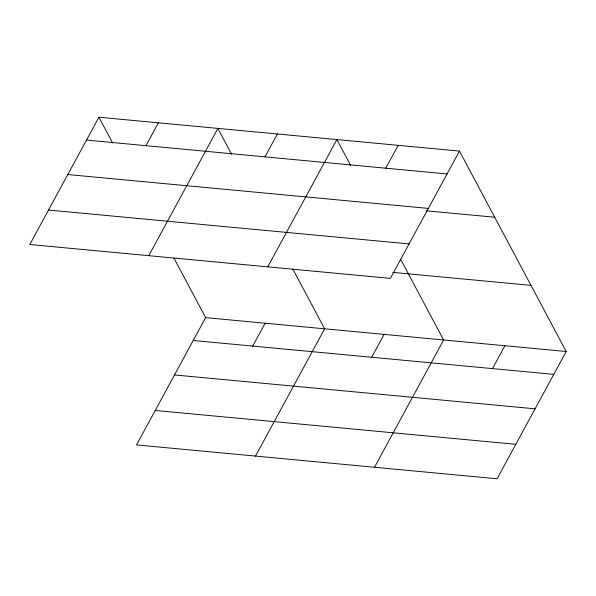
<?xml version="1.0" encoding="UTF-8"?>
<svg xmlns="http://www.w3.org/2000/svg" width="596" height="596" viewBox="0 0 596 596"><rect width="100%" height="100%" fill="white"/><g stroke="black" fill="none" stroke-linecap="round" stroke-linejoin="round"><path stroke-width="0.89" d="M98.906 117.226L29.8 244.509L390.365 278.369L459.471 151.086L98.906 117.226L112.651 143.033M145.983 145.677L158.402 122.813M148.784 255.677L217.89 128.401L231.635 154.208M264.974 156.852L277.386 133.988M173.853 257.949L205.635 317.631L136.529 444.914L497.094 478.774L566.2 351.491L459.471 151.086M267.768 266.852L336.882 139.576L350.627 165.383M252.719 346.082L265.131 323.218M385.761 168.199L398.173 145.335M255.513 456.089L324.626 328.806L292.837 269.124M371.703 357.257L384.115 334.393M374.504 467.264L443.61 339.981L400.609 259.245M492.49 368.604L504.901 345.74M86.495 140.09L447.052 173.95M67.788 174.546L428.345 208.406M426.073 210.775L494.687 217.22M48.507 210.045L409.072 243.913M392.831 272.387L530.976 285.357M205.635 317.631L566.2 351.491M193.223 340.495L553.788 374.363M174.516 374.951L535.074 408.819M155.236 410.458L515.801 444.318"/></g></svg>
